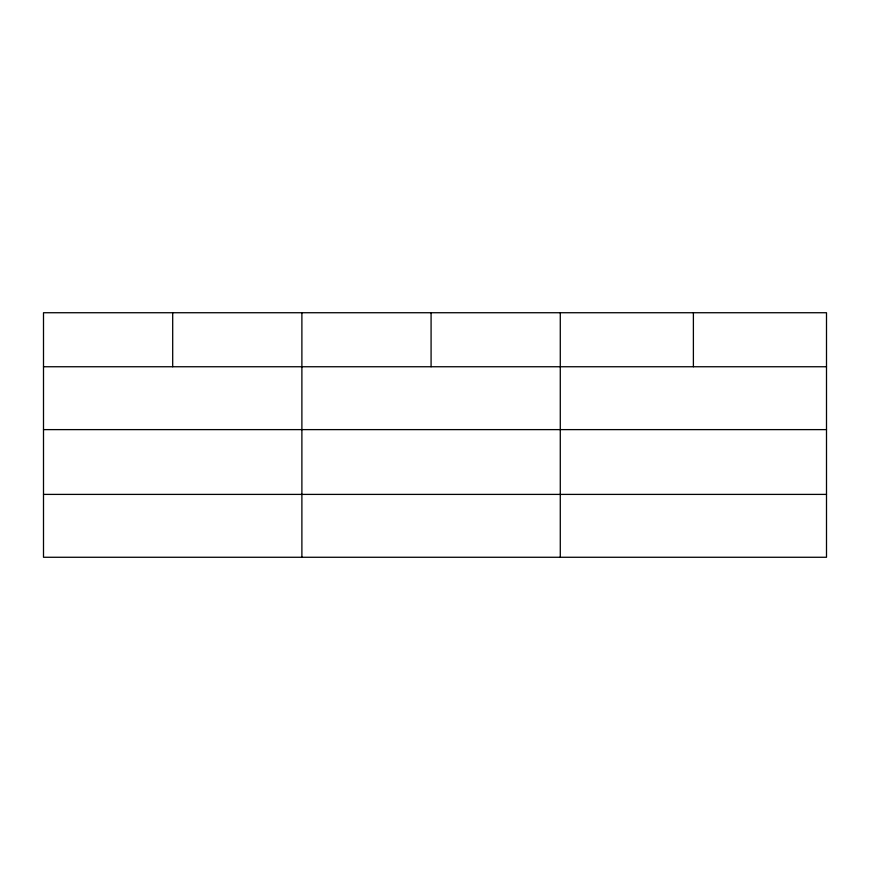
<?xml version="1.0" encoding="UTF-8"?>
<svg xmlns="http://www.w3.org/2000/svg" width="870" height="870" viewBox="0 0 870 870"><rect width="100%" height="100%" fill="white"/><g stroke="black" fill="none" stroke-linecap="round" stroke-linejoin="round"><path stroke-width="1.3" d="M826.5 429.617L826.5 312.732L43.5 312.732L43.5 557.268L826.5 557.268L826.5 429.617L43.5 429.617M43.5 366.748L826.5 366.748M43.5 494.399L826.5 494.399M693.39 312.732L693.39 366.748M560.28 312.732L560.28 557.268M431.085 312.732L431.085 366.748M301.89 312.732L301.89 557.268M172.695 312.732L172.695 366.748"/></g></svg>
